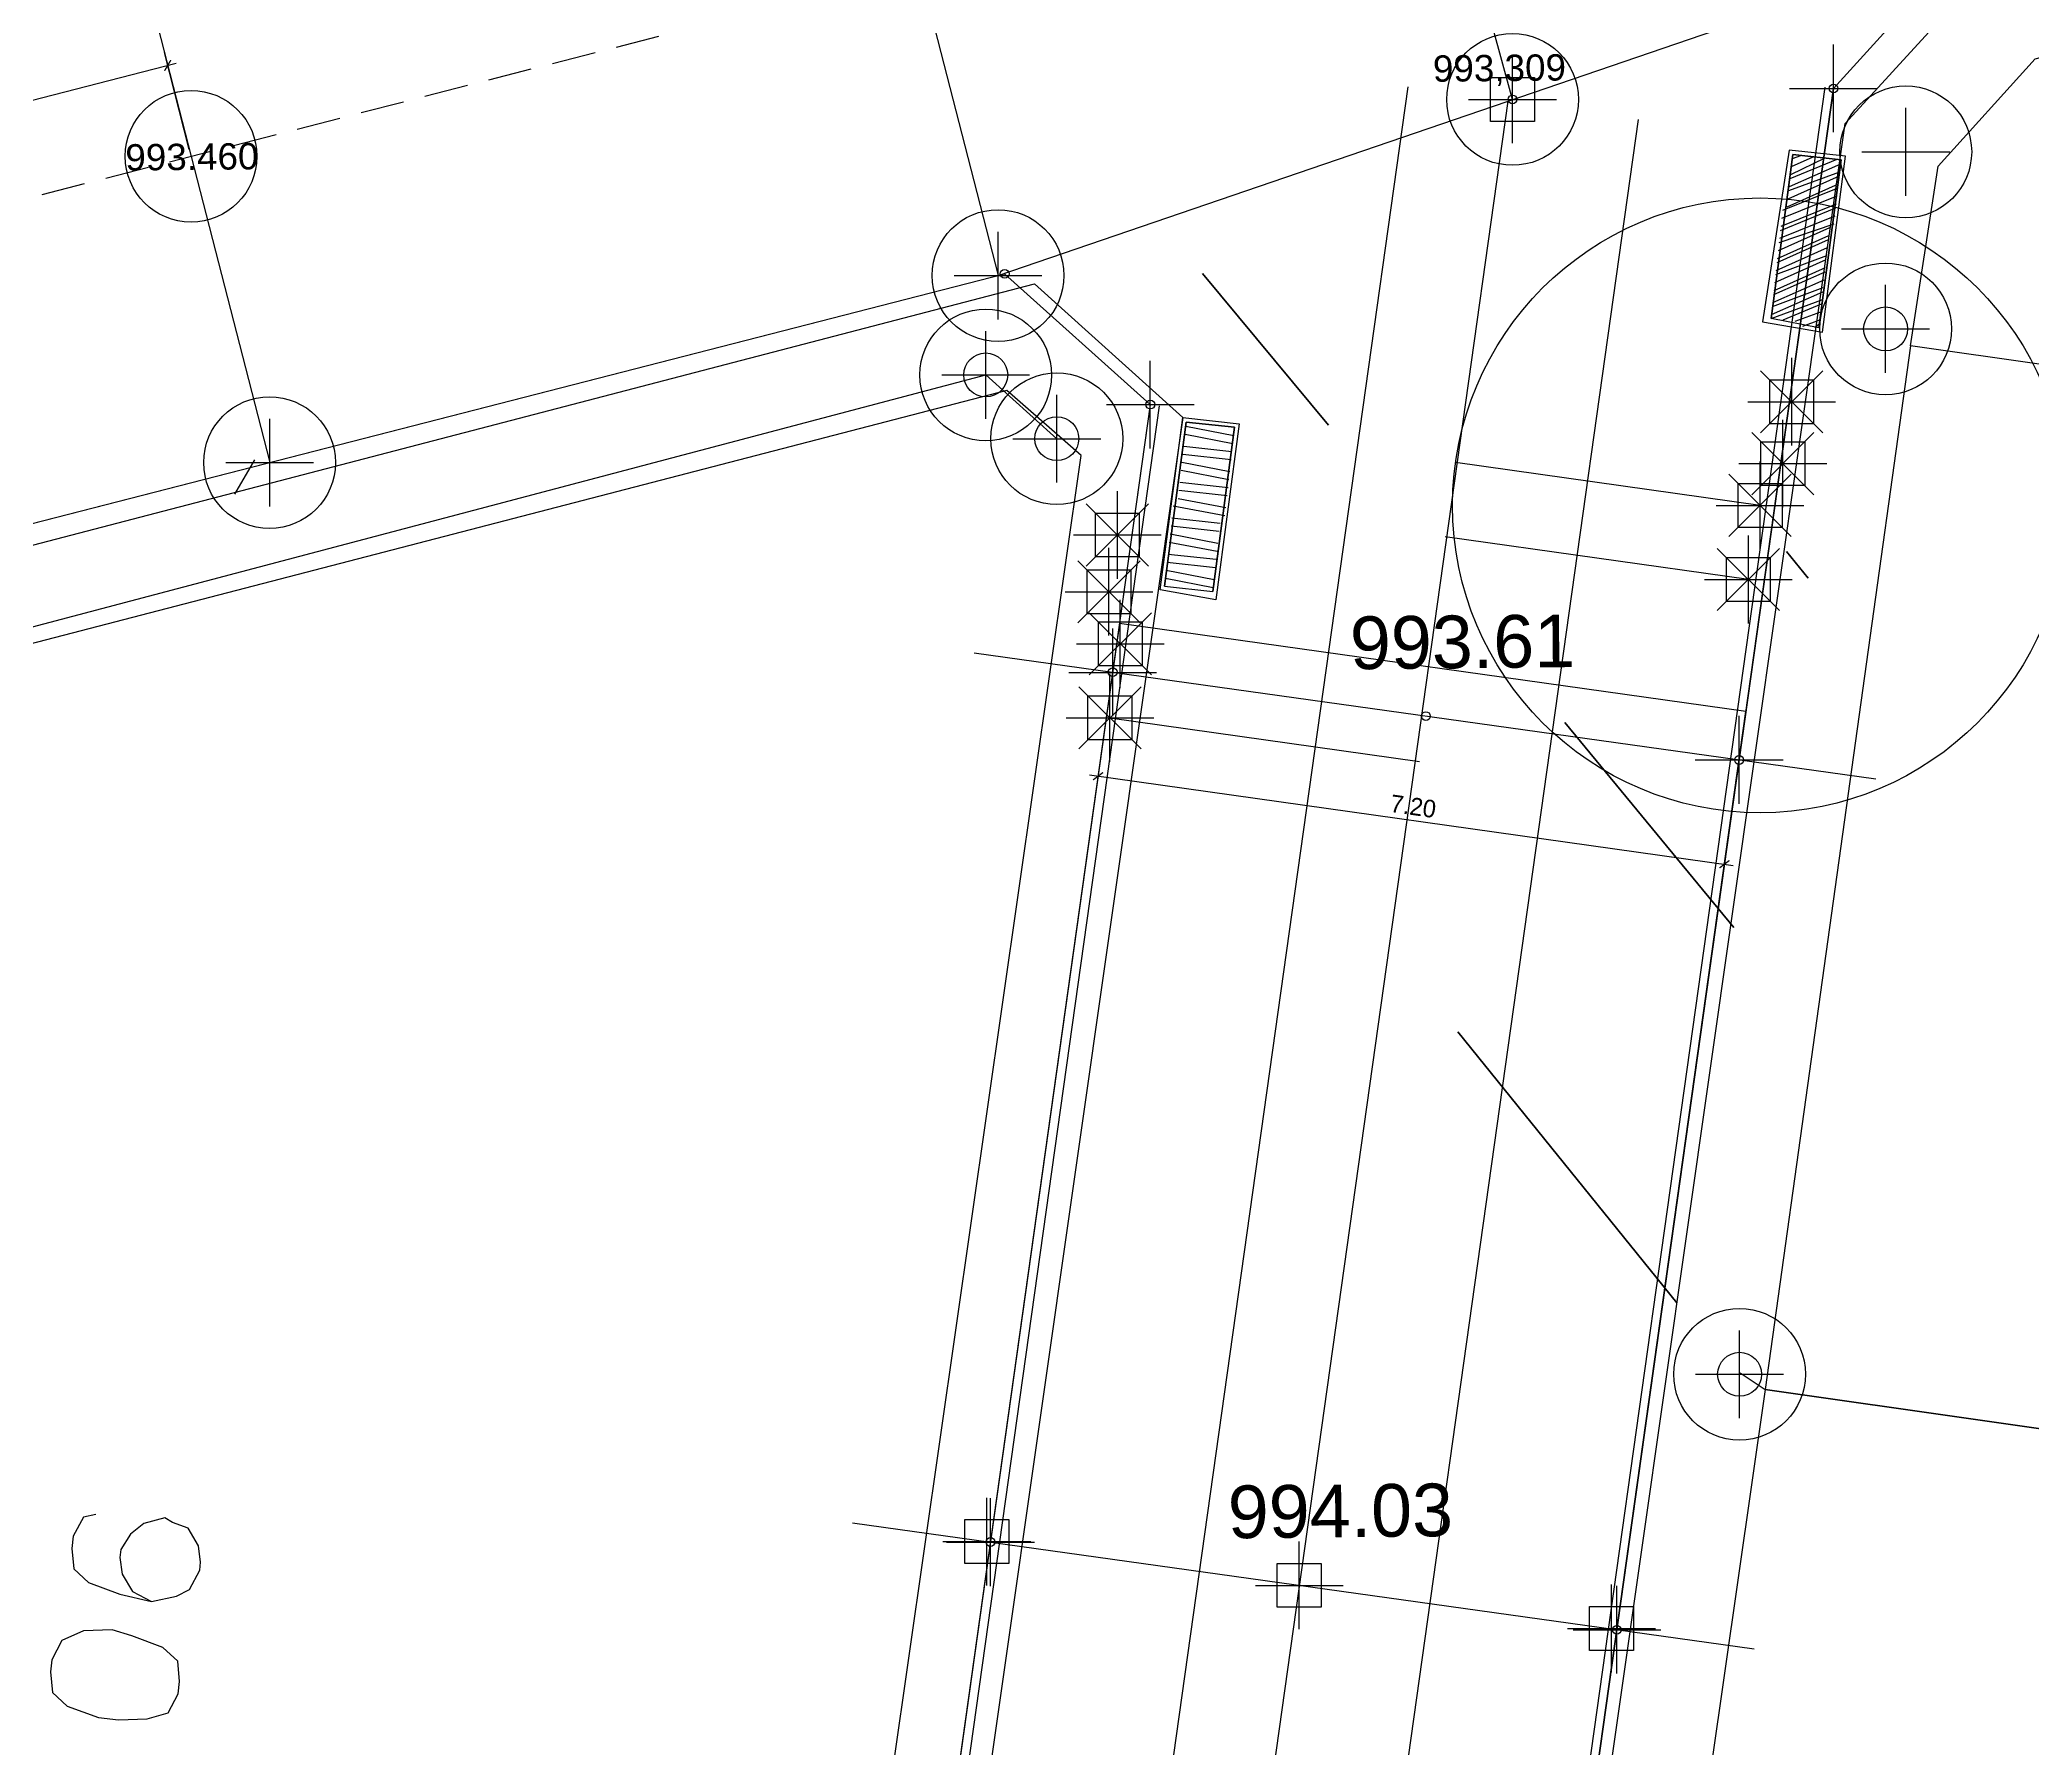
# Model space of a CAD drawing. Header units: metres. Extents: x 678 to 2349, y 417 to 1219.
# Drawn here: x 956.68 to 979.36, y 1113.06 to 1132.51 of the extents above; entities that cross this region are included whole.
import ezdxf

# ---------------------------------------------------------------- set-up
doc = ezdxf.new("R2010")
doc.units = ezdxf.units.M
doc.header["$PDMODE"] = 32
doc.header["$PDSIZE"] = 1.5
doc.linetypes.add('DASHED', pattern=[0.75, 0.5, -0.25])
for name, color, linetype in [('12-CONDICIONES EXISTENTES', 2, 'Continuous'), ('C-ANNO-MATC-TEXT', 150, 'Continuous'), ('C-ROAD-PROF-TEXT', 11, 'Continuous'), ('LOTE 243', 1, 'Continuous'), ('PUNTOS V', 4, 'Continuous'), ('V-NODE', 1, 'Continuous'), ('V-SITE-VEGE', 80, 'Continuous')]:
    doc.layers.add(name, color=color, linetype=linetype)
doc.layers.add('PDF2_area escolar', color=7, linetype='Continuous', true_color=0x989898)
doc.layers.add('PDF_Geometry', color=7, linetype='Continuous', true_color=0x797979)
doc.styles.add('CITY2', font='stylu.ttf', dxfattribs={"height": 0.2})
doc.styles.get("Standard").update_dxf_attribs({"font": 'arial.ttf'})
doc.dimstyles.new('COTAS2', dxfattribs={"dimtxt": 0.02, "dimasz": 0.1, "dimexe": 0.15, "dimexo": 0.08, "dimgap": 0.05, "dimtad": 1, "dimzin": 0, "dimdsep": 46, "dimtxsty": 'CITY2', "dimblk": 'ARCHTICK', "dimcen": 1, "dimdle": 0.1, "dimclrd": 1, "dimclre": 1, "dimclrt": 2, "dimadec": 0, "dimazin": 0, "dimtfac": 1, "dimtofl": 0, "dimtmove": 0, "dimatfit": 3, "dimldrblk": 'ARCHTICK', "dimfxl": 0.18, "dimtolj": 1, "dimtzin": 0, "dimarcsym": 0})

# ---------------------------------------------------------------- blocks, each defined once
blk = doc.blocks.new('base')
at = {"layer": 'PDF_Geometry', "lineweight": 25, "extrusion": (-0.000787417, 0.063364, 0.99799), "elevation": 0.026}
for points in [[(-314.355, -197.288), (-299.601, -195.681), (-292.744, -194.188), (-282.663, -192.111), (-274.476, -190.361), (-258.037, -185.154), (-248.029, -180.61), (-240.539, -177.71), (-228.643, -174.042), (-222.733, -172.714), (-217.384, -171.04), (-209.935, -169.248), (-202.16, -164.759), (-196.196, -160.284), (-195.073, -159.817), (-178.095, -157.457), (-154.298, -156.614), (-136.667, -154.611), (-124.436, -153.164), (-118.066, -151.474), (-100.79, -146.646), (-80.955, -140.967), (-73.385, -139.328), (-61.694, -135.822), (-40.504, -131.604), (-37.727, -130.872), (-17.661, -129.441), (1.311, -127.461), (21.092, -124.929), (41.006, -122.83), (47.376, -123.458), (63.592, -123.186), (81.402, -124.312), (85.639, -96.072), (88.705, -66.393), (92.811, -40.781), (97.16, -22.386), (100.596, -1.562), (102.483, 8.32), (109.691, 37.361), (117.528, 76.62), (126.217, 115.638), (131.513, 149.592), (134.682, 173.973), (136.916, 195.591), (139.956, 229.678), (141.558, 250.676), (142.614, 271.37), (143.252, 283.21), (147.066, 312.938), (152.58, 355.631), (153.554, 396.042), (150.869, 418.02), (151.777, 438.639), (150.959, 458.028), (151.777, 438.639), (150.869, 418.02), (153.554, 396.042), (152.58, 355.631), (147.066, 312.938), (143.252, 283.21), (142.614, 271.37), (141.558, 250.676), (139.956, 229.678), (136.916, 195.591), (134.682, 173.973), (131.513, 149.592), (126.217, 115.638), (117.528, 76.62), (109.691, 37.361), (102.483, 8.32), (100.596, -1.562), (97.16, -22.386), (92.811, -40.781), (88.705, -66.393), (85.639, -96.072), (81.402, -124.312), (63.592, -123.186), (47.376, -123.458), (41.006, -122.83), (21.092, -124.929), (1.311, -127.461), (-17.661, -129.441), (-37.727, -130.872), (-40.504, -131.604), (-61.694, -135.822), (-73.385, -139.328), (-80.955, -140.967), (-100.79, -146.646), (-118.066, -151.474), (-124.436, -153.164), (-136.667, -154.611), (-154.298, -156.614), (-178.095, -157.457), (-195.073, -159.817), (-196.196, -160.284), (-202.16, -164.759), (-209.935, -169.248), (-217.384, -171.04), (-222.733, -172.714), (-228.643, -174.042), (-240.539, -177.71), (-248.029, -180.61), (-258.037, -185.154), (-274.476, -190.361), (-282.663, -192.111), (-292.744, -194.188), (-299.601, -195.681), (-314.355, -197.288), (-312.178, -178.446), (-309.146, -157.898), (-306.876, -132.899), (-305.823, -118.002), (-298.643, -78.802), (-291.055, -45.077), (-282.252, -15.116), (-275.645, 10.473), (-270.319, 33.898), (-263.825, 63.164), (-258.15, 86.408), (-284.424, 123.888)], [(-96.629, -111.72), (-96.968, -113.765), (-98.088, -114.975), (-118.166, -119.976)], [(-95.589, -111.938), (-95.866, -113.852), (-95.317, -113.918), (-95.046, -112.049), (-95.627, -112.258)], [(-95.273, -113.552), (-95.86, -113.806)], [(-95.284, -113.644), (-95.82, -113.857)], [(-95.29, -113.689), (-95.683, -113.874)], [(-95.301, -113.781), (-95.546, -113.89)], [(-95.312, -113.872), (-95.408, -113.907)], [(-95.245, -113.324), (-95.833, -113.578)], [(-95.256, -113.415), (-95.844, -113.669)], [(-95.267, -113.507), (-95.849, -113.715)], [(-95.172, -113.101), (-95.805, -113.349)], [(-95.183, -113.192), (-95.816, -113.44)], [(-95.194, -113.283), (-95.827, -113.532)], [(-95.15, -112.918), (-95.777, -113.12)], [(-95.156, -112.964), (-95.788, -113.212)], [(-95.167, -113.055), (-95.799, -113.303)], [(-95.123, -112.689), (-95.71, -112.943)], [(-95.128, -112.735), (-95.715, -112.989)], [(-95.139, -112.826), (-95.726, -113.08)], [(-95.095, -112.461), (-95.682, -112.715)], [(-95.106, -112.552), (-95.688, -112.76)], [(-95.112, -112.598), (-95.699, -112.852)], [(-95.068, -112.232), (-95.655, -112.486)], [(-95.079, -112.324), (-95.666, -112.577)], [(-95.084, -112.369), (-95.671, -112.623)], [(-73.972, -29.127), (-75.851, -30.477), (-73.972, -29.127), (-35.504, -35.06), (-34.154, -36.938), (-44.268, -102.03), (-86.666, -112.549), (-88.335, -111.003), (-75.851, -30.477)], [(-95.051, -112.095), (-95.638, -112.349)], [(-95.062, -112.186), (-95.644, -112.395)], [(-95.183, -112.033), (-95.622, -112.212)], [(-95.32, -112.016), (-95.611, -112.12)], [(-95.406, -111.96), (-95.6, -112.029)], [(-95.543, -111.943), (-95.594, -111.983)], [(-83.88, -89.421), (-87.172, -110.587), (-86.335, -111.337)], [(-88.104, -109.083), (-88.375, -110.952), (-88.924, -110.886), (-88.652, -109.017)], [(-88.359, -110.815), (-88.901, -110.703)], [(-88.37, -110.906), (-88.913, -110.794)], [(-77.534, -110.264), (-77.766, -110.653)], [(-88.32, -110.495), (-88.863, -110.383)], [(-88.331, -110.586), (-88.879, -110.52)], [(-88.342, -110.678), (-88.89, -110.611)], [(-88.292, -110.266), (-88.841, -110.2)], [(-88.309, -110.403), (-88.852, -110.292)], [(-88.27, -110.083), (-88.813, -109.972)], [(-88.281, -110.175), (-88.83, -110.109)], [(-88.197, -109.86), (-88.746, -109.794)], [(-88.214, -109.997), (-88.802, -109.88)], [(-88.164, -109.586), (-88.707, -109.474)], [(-88.175, -109.678), (-88.718, -109.566)], [(-88.186, -109.769), (-88.735, -109.703)], [(-88.137, -109.358), (-88.685, -109.291)], [(-88.148, -109.449), (-88.696, -109.383)], [(-88.115, -109.175), (-88.658, -109.063)], [(-88.126, -109.266), (-88.669, -109.154)], [(-75.81, -98.647), (-75.667, -98.618), (-75.548, -98.4), (-75.532, -98.263), (-75.55, -98.029), (-75.716, -97.87), (-76.071, -97.735), (-76.431, -97.645), (-76.716, -97.703), (-76.864, -97.778), (-76.983, -97.996), (-76.994, -98.087), (-76.971, -98.275), (-76.856, -98.475), (-76.678, -98.542), (-76.592, -98.599), (-76.353, -98.535), (-76.199, -98.415), (-76.086, -98.243), (-76.075, -98.151), (-76.098, -97.963), (-76.214, -97.764), (-76.431, -97.645)]]:
    blk.add_lwpolyline(points, dxfattribs=at)
for points in [[(-138.576, -126.188), (-140.244, -124.642), (-124.468, -22.95), (-122.584, -21.554), (-84.121, -27.533), (-82.771, -29.411), (-95.915, -114.263), (-97.512, -115.972)], [(-95.629, -111.886), (-95.917, -113.892), (-95.277, -113.969), (-94.949, -112.015)], [(-95.317, -113.918), (-95.866, -113.852), (-95.589, -111.938), (-95.046, -112.049)], [(-114.58, -96.758), (-116.429, -108.638), (-96.629, -111.72), (-94.826, -99.834)], [(-83.88, -89.421), (-87.172, -110.587), (-86.335, -111.337), (-66.262, -106.382), (-64.12, -92.451)], [(-88.052, -109.043), (-88.335, -111.003), (-88.975, -110.926), (-88.687, -108.92)], [(-88.924, -110.886), (-88.375, -110.952), (-88.104, -109.083), (-88.652, -109.017)], [(-112.737, -84.924), (-114.58, -96.758), (-94.826, -99.834), (-92.983, -88)], [(-75.27, -96.857), (-75.288, -96.623), (-75.454, -96.464), (-75.809, -96.329), (-76.037, -96.301), (-76.363, -96.308), (-76.602, -96.372), (-76.721, -96.59), (-76.738, -96.727), (-76.72, -96.961), (-76.553, -97.12), (-76.199, -97.256), (-75.976, -97.329), (-75.65, -97.322), (-75.405, -97.212), (-75.286, -96.994)]]:
    blk.add_lwpolyline(points, close=True, dxfattribs=at)
at = {"layer": 'PDF_Geometry', "color": 3, "lineweight": 40, "extrusion": (-0.000787417, 0.063364, 0.99799), "elevation": 0.026}
for points in [[(-89.991, -110.896), (-88.579, -112.643)], [(-95.43, -109.082), (-95.189, -109.389)], [(-94.534, -105.109), (-92.639, -107.47)], [(-93.834, -100.835), (-91.381, -103.959)]]:
    blk.add_lwpolyline(points, dxfattribs=at)
blk = doc.blocks.new('*U3341')
at = {"color": 0, "linetype": 'ByBlock', "lineweight": -2, "transparency": 16777216}
for p, q in [((0, -1), (0, 1)), ((-1, 0), (1, 0))]:
    blk.add_line(p, q, dxfattribs=at)
blk.add_circle((0, 0), 0.5, dxfattribs=at)
blk = doc.blocks.new('*U3491', base_point=(968.254, 1127.967, 994.909))
at = {"layer": 'V-NODE', "color": 90, "lineweight": -2, "xscale": 0.5, "yscale": 0.5, "zscale": 0.5}
blk.add_blockref('*U3341', (968.254, 1127.967, 994.909), dxfattribs=at)
blk = doc.blocks.new('*U3494', base_point=(967.445, 1128.693, 994.948))
at = {"layer": 'V-NODE', "color": 90, "lineweight": -2, "xscale": 0.5, "yscale": 0.5, "zscale": 0.5}
blk.add_blockref('*U3341', (967.445, 1128.693, 994.948), dxfattribs=at)
blk = doc.blocks.new('*U3500', base_point=(977.688, 1129.217, 994.912))
at = {"layer": 'V-NODE', "color": 90, "lineweight": -2, "xscale": 0.5, "yscale": 0.5, "zscale": 0.5}
blk.add_blockref('*U3341', (977.688, 1129.217, 994.912), dxfattribs=at)
blk = doc.blocks.new('*U3503', base_point=(976.026, 1117.316, 995.255))
at = {"layer": 'V-NODE', "color": 90, "lineweight": -2, "xscale": 0.5, "yscale": 0.5, "zscale": 0.5}
blk.add_blockref('*U3341', (976.026, 1117.316, 995.255), dxfattribs=at)
blk = doc.blocks.new('_ArchTick')
at = {"color": 0, "linetype": 'ByBlock', "const_width": 0.15}
blk.add_lwpolyline([(-0.5, -0.5), (0.5, 0.5)], dxfattribs=at)
blk = doc.blocks.new('*D3890')
at = {"layer": 'Defpoints', "color": 0, "transparency": 16777216}
for p in [(958.133, 1132.216), (958.399, 1131.182, 995.067), (948.713, 1128.695, 995.067)]:
    blk.add_point(p, dxfattribs=at)
at = {"layer": 'PUNTOS V', "color": 1, "linetype": 'Continuous', "lineweight": -2, "transparency": 16777216}
for p, q in [((958.379, 1131.26), (958.096, 1132.362)), ((948.693, 1128.773), (948.41, 1129.875))]:
    blk.add_line(p, q, dxfattribs=at)
at = {"layer": 'PUNTOS V', "color": 1, "lineweight": -2, "transparency": 16777216}
blk.add_line((948.351, 1129.704), (958.23, 1132.241), dxfattribs=at)
at = {"layer": 'PUNTOS V', "color": 1, "lineweight": -2, "transparency": 16777216, "xscale": 0.1, "yscale": 0.1, "zscale": 0.1}
for p, rotation in [((958.133, 1132.216), 14.40121181771259), ((948.448, 1129.729), 194.4012118177126)]:
    blk.add_blockref('_ArchTick', p, dxfattribs=dict(at, rotation=rotation))
at = {"layer": 'PUNTOS V', "color": 2, "transparency": 16777216, "insert": (953.252, 1131.122), "char_height": 0.2, "attachment_point": 5, "rotation": 14.4012, "style": 'CITY2'}
blk.add_mtext('\\A1;10.00', dxfattribs=at)
blk = doc.blocks.new('*D3915')
at = {"layer": 'Defpoints', "color": 0, "transparency": 16777216}
for p in [(968.794, 1124.626, 1009.435), (975.924, 1123.625, 1009.435), (975.854, 1123.123)]:
    blk.add_point(p, dxfattribs=at)
at = {"layer": 'PUNTOS V', "color": 1, "linetype": 'Continuous', "lineweight": -2, "transparency": 16777216}
for p, q in [((968.783, 1124.547), (968.703, 1123.976)), ((975.913, 1123.545), (975.833, 1122.975))]:
    blk.add_line(p, q, dxfattribs=at)
at = {"layer": 'PUNTOS V', "color": 1, "lineweight": -2, "transparency": 16777216}
blk.add_line((968.625, 1124.139), (975.953, 1123.109), dxfattribs=at)
at = {"layer": 'PUNTOS V', "color": 1, "lineweight": -2, "transparency": 16777216, "xscale": 0.1, "yscale": 0.1, "zscale": 0.1}
for p, rotation in [((968.724, 1124.125), 172.0026081061036), ((975.854, 1123.123), 352.0026081061037)]:
    blk.add_blockref('_ArchTick', p, dxfattribs=dict(at, rotation=rotation))
at = {"layer": 'PUNTOS V', "color": 2, "transparency": 16777216, "insert": (972.311, 1123.781), "char_height": 0.2, "attachment_point": 5, "rotation": 352.0026, "style": 'CITY2'}
blk.add_mtext('\\A1;7.20', dxfattribs=at)
blk = doc.blocks.new('*U4152')
at = {"color": 0, "linetype": 'ByBlock', "lineweight": -2, "transparency": 16777216}
for p, q in [((0, -1), (0, 1)), ((-1, 0), (1, 0))]:
    blk.add_line(p, q, dxfattribs=at)
blk = doc.blocks.new('*U4158', base_point=(959.294, 1127.695, 993.46))
at = {"layer": 'V-NODE', "color": 4, "lineweight": -2, "xscale": 0.5, "yscale": 0.5, "zscale": 0.5}
blk.add_blockref('*U4152', (959.294, 1127.695, 993.46), dxfattribs=at)
blk = doc.blocks.new('*U4161', base_point=(967.585, 1129.824, 993.372))
at = {"layer": 'V-NODE', "color": 4, "lineweight": -2, "xscale": 0.5, "yscale": 0.5, "zscale": 0.5}
blk.add_blockref('*U4152', (967.585, 1129.824, 993.372), dxfattribs=at)
blk = doc.blocks.new('*U4209', base_point=(967.499, 1115.404, 994.03))
at = {"layer": 'V-NODE', "color": 4, "lineweight": -2, "xscale": 0.5, "yscale": 0.5, "zscale": 0.5}
blk.add_blockref('*U4152', (967.499, 1115.404, 994.03), dxfattribs=at)
blk = doc.blocks.new('*U4212', base_point=(974.63, 1114.408, 994.03))
at = {"layer": 'V-NODE', "color": 4, "lineweight": -2, "xscale": 0.5, "yscale": 0.5, "zscale": 0.5}
blk.add_blockref('*U4152', (974.63, 1114.408, 994.03), dxfattribs=at)
blk = doc.blocks.new('*U4215', base_point=(976.021, 1124.311, 993.61))
at = {"layer": 'V-NODE', "color": 4, "lineweight": -2, "xscale": 0.5, "yscale": 0.5, "zscale": 0.5}
blk.add_blockref('*U4152', (976.021, 1124.311, 993.61), dxfattribs=at)
blk = doc.blocks.new('*U4218', base_point=(968.89, 1125.307, 993.61))
at = {"layer": 'V-NODE', "color": 4, "lineweight": -2, "xscale": 0.5, "yscale": 0.5, "zscale": 0.5}
blk.add_blockref('*U4152', (968.89, 1125.307, 993.61), dxfattribs=at)
blk = doc.blocks.new('*U4221', base_point=(969.318, 1128.355, 993.48))
at = {"layer": 'V-NODE', "color": 4, "lineweight": -2, "xscale": 0.5, "yscale": 0.5, "zscale": 0.5}
blk.add_blockref('*U4152', (969.318, 1128.355, 993.48), dxfattribs=at)
blk = doc.blocks.new('*U4224', base_point=(977.095, 1131.955, 993.309))
at = {"layer": 'V-NODE', "color": 4, "lineweight": -2, "xscale": 0.5, "yscale": 0.5, "zscale": 0.5}
blk.add_blockref('*U4152', (977.095, 1131.955, 993.309), dxfattribs=at)
blk = doc.blocks.new('*U4233', base_point=(977.918, 1131.233, 994.914))
at = {"layer": 'V-NODE', "color": 4, "lineweight": -2, "xscale": 0.5, "yscale": 0.5, "zscale": 0.5}
blk.add_blockref('*U4152', (977.918, 1131.233, 994.914), dxfattribs=at)
blk = doc.blocks.new('*U4869')
at = {"color": 0, "linetype": 'ByBlock', "lineweight": -2, "transparency": 16777216}
for p, q in [((-0.707, -0.707), (0.707, 0.707)), ((-0.707, 0.707), (0.707, -0.707))]:
    blk.add_line(p, q, dxfattribs=at)
blk = doc.blocks.new('*U4877', base_point=(976.619, 1128.388, 993.431))
at = {"layer": 'V-NODE', "lineweight": -2, "xscale": 0.5, "yscale": 0.5, "zscale": 0.5}
blk.add_blockref('*U4869', (976.619, 1128.388, 993.431), dxfattribs=at)
blk = doc.blocks.new('*U4878', base_point=(976.518, 1127.683, 993.436))
at = {"layer": 'V-NODE', "lineweight": -2, "xscale": 0.5, "yscale": 0.5, "zscale": 0.5}
blk.add_blockref('*U4869', (976.518, 1127.683, 993.436), dxfattribs=at)
blk = doc.blocks.new('*U4879', base_point=(976.259, 1127.208, 993.712))
at = {"layer": 'V-NODE', "lineweight": -2, "xscale": 0.5, "yscale": 0.5, "zscale": 0.5}
blk.add_blockref('*U4869', (976.259, 1127.208, 993.712), dxfattribs=at)
blk = doc.blocks.new('*U4880', base_point=(976.126, 1126.365, 993.721))
at = {"layer": 'V-NODE', "lineweight": -2, "xscale": 0.5, "yscale": 0.5, "zscale": 0.5}
blk.add_blockref('*U4869', (976.126, 1126.365, 993.721), dxfattribs=at)
blk = doc.blocks.new('*U4881', base_point=(968.943, 1126.871, 993.533))
at = {"layer": 'V-NODE', "lineweight": -2, "xscale": 0.5, "yscale": 0.5, "zscale": 0.5}
blk.add_blockref('*U4869', (968.943, 1126.871, 993.533), dxfattribs=at)
blk = doc.blocks.new('*U4882', base_point=(968.848, 1126.225, 993.536))
at = {"layer": 'V-NODE', "lineweight": -2, "xscale": 0.5, "yscale": 0.5, "zscale": 0.5}
blk.add_blockref('*U4869', (968.848, 1126.225, 993.536), dxfattribs=at)
blk = doc.blocks.new('*U4883', base_point=(968.977, 1125.632, 993.801))
at = {"layer": 'V-NODE', "lineweight": -2, "xscale": 0.5, "yscale": 0.5, "zscale": 0.5}
blk.add_blockref('*U4869', (968.977, 1125.632, 993.801), dxfattribs=at)
blk = doc.blocks.new('*U4884', base_point=(968.859, 1124.789, 993.813))
at = {"layer": 'V-NODE', "lineweight": -2, "xscale": 0.5, "yscale": 0.5, "zscale": 0.5}
blk.add_blockref('*U4869', (968.859, 1124.789, 993.813), dxfattribs=at)
blk = doc.blocks.new('*U4907')
at = {"color": 0, "linetype": 'ByBlock', "lineweight": -2, "transparency": 16777216}
for p, q in [((0, -1), (0, 1)), ((-1, 0), (1, 0))]:
    blk.add_line(p, q, dxfattribs=at)
blk.add_lwpolyline([(-0.5, -0.5), (-0.5, 0.5), (0.5, 0.5), (0.5, -0.5)], close=True, dxfattribs=at)

msp = doc.modelspace()

# ---------------------------------------------------------------- linework, layer by layer
for points, elevation in [([(1006.69073, 1040.91278), (1004.95632, 1039.60567), (966.43486, 1044.96344), (965.12265, 1046.73826), (977.095, 1131.955), (978.57588, 1133.58751), (1019.53599, 1144.07167), (1020.87063, 1142.90279)], 1997.107), ([(957.99193, 1047.73461), (956.22391, 1046.3481), (917.80682, 1051.69963), (916.39286, 1053.50026), (925.48046, 1119.0127), (967.66015, 1129.84355), (969.318, 1128.35579)], 997.576), ([(976.09839, 1124.86268), (968.96842, 1125.8644), (958.11644, 1048.623), (965.24641, 1047.62128)], 1009.43524)]:
    msp.add_lwpolyline(points, close=True, dxfattribs=dict(elevation=elevation))
at = {"layer": '12-CONDICIONES EXISTENTES', "color": 1}
for p, q in [((976.126, 1126.365, 993.719), (972.67448, 1126.84992, 1009.7437)), ((968.859, 1124.789, 993.811), (972.38312, 1124.29388, 1009.43524))]:
    msp.add_line(p, q, dxfattribs=at)
for points, elevation in [([(972.24902, 1131.97108), (960.29019, 1046.82926)], 994.665), ([(973.38785, 1131.81112), (961.42901, 1046.66931)], 994.665), ([(974.87326, 1131.60249), (962.91443, 1046.46067)], 994.665), ([(976.259, 1127.208), (972.79305, 1127.69502)], 993.71)]:
    msp.add_lwpolyline(points, dxfattribs=dict(at, elevation=elevation))
msp.add_circle((976.259, 1127.208, 993.71), 3.5, dxfattribs=at)
for p in [(973.44185, 1131.82962, 995.067), (958.39894, 1131.18226, 995.067), (977.918, 1131.233, 994.913), (967.58533, 1129.82434, 995.067), (977.688, 1129.217, 994.912), (967.445, 1128.693, 994.948), (968.254, 1127.967, 994.909), (959.29282, 1127.695, 993.459), (976.026, 1117.316, 995.255)]:
    msp.add_point(p, dxfattribs=at)
at = {"layer": 'LOTE 243', "color": 1, "linetype": 'DASHED', "elevation": 994.772}
msp.add_lwpolyline([(919.65427, 1121.23345), (966.68881, 1133.31092)], dxfattribs=at)
at = {"layer": 'LOTE 243', "color": 1}
for points, elevation in [([(976.99573, 1131.96846), (965.07922, 1047.15006), (962.46607, 1028.44811), (952.78003, 959.1458), (950.94785, 946.05157), (937.95342, 853.36412)], 1009.43524), ([(977.09476, 1131.95454), (965.17825, 1047.13615), (962.56511, 1028.43427), (952.87906, 959.13196), (951.04689, 946.03771), (938.06969, 853.47319)], 1009.43524), ([(919.93487, 1117.58871), (967.66015, 1129.84355)], 994.772)]:
    msp.add_lwpolyline(points, dxfattribs=dict(at, elevation=elevation))
at = {"layer": 'LOTE 243', "color": 1, "linetype": 'ByBlock', "elevation": 1009.43524}
for points in [[(969.31839, 1128.35544), (958.04827, 1048.13787), (955.43438, 1029.43062), (945.74837, 960.12858), (943.91635, 947.03543), (930.42045, 850.77109)], [(969.41742, 1128.34152), (958.1473, 1048.12396), (957.85334, 1046.02015)]]:
    msp.add_lwpolyline(points, dxfattribs=at)
at = {"layer": 'PUNTOS V', "color": 1}
msp.add_line((976.0326, 1117.3338, 995.66518), (976.31651, 1117.14147, 992.73704), dxfattribs=at)
for points, elevation in [([(973.44185, 1131.82962), (971.64582, 1138.39351)], 995.067), ([(965.79461, 1136.7981), (967.58533, 1129.82434)], 995.067), ([(957.50358, 1134.66914), (959.2943, 1127.69538)], 995.067), ([(967.58533, 1129.82434), (978.57588, 1133.58751)], 995.067), ([(977.09476, 1131.95454), (978.57588, 1133.58751)], 994.78236), ([(967.66015, 1129.84355), (969.31839, 1128.35544)], 994.948), ([(926.345, 1117.829), (967.445, 1128.693)], 995.14), ([(967.445, 1128.693), (968.254, 1127.967)], 994.948), ([(967.31143, 1125.52781), (977.57681, 1124.09339)], 998.289), ([(965.92753, 1115.62403), (976.19292, 1114.18961)], 998.289)]:
    msp.add_lwpolyline(points, dxfattribs=dict(at, elevation=elevation))
for centre in [(977.09476, 1131.95454, 994.78236), (973.44185, 1131.82962, 995.067), (967.66015, 1129.84355, 994.772), (969.31839, 1128.35544, 994.948), (968.89036, 1125.30883, 998.289), (972.4555, 1124.80901, 998.289), (976.02063, 1124.30919, 998.289), (967.49908, 1115.40608, 998.289), (974.62935, 1114.40644, 998.289)]:
    msp.add_circle(centre, 0.05, dxfattribs=at)

# ---------------------------------------------------------------- block references
at = {"layer": 'C-ANNO-MATC-TEXT', "lineweight": -2, "xscale": 0.5, "yscale": 0.5, "zscale": 0.5}
for p in [(973.442, 1131.83, 993.307), (973.442, 1131.83, 993.307), (976.619, 1128.388, 993.429), (976.518, 1127.683, 993.434), (976.259, 1127.208, 993.71), (968.943, 1126.871, 993.531), (968.848, 1126.225, 993.534), (976.126, 1126.365, 993.719), (968.977, 1125.632, 993.799), (968.859, 1124.789, 993.811), (967.457, 1115.411, 994.335), (971.014, 1114.913, 994.028), (974.569, 1114.423, 994.344)]:
    msp.add_blockref('*U4907', p, dxfattribs=at)
at = {"layer": 'PDF2_area escolar'}
msp.add_blockref('base', (882.736, 1016.336, 999.038), dxfattribs=at)
at = {"layer": 'V-NODE'}
for name, p in [('*U3500', (977.688, 1129.217, 994.912)), ('*U3494', (967.445, 1128.693, 994.948)), ('*U4877', (976.619, 1128.388, 993.429)), ('*U3491', (968.254, 1127.967, 994.909)), ('*U4878', (976.518, 1127.683, 993.434)), ('*U4879', (976.259, 1127.208, 993.71)), ('*U4881', (968.943, 1126.871, 993.531)), ('*U4880', (976.126, 1126.365, 993.719)), ('*U4882', (968.848, 1126.225, 993.534)), ('*U4883', (968.977, 1125.632, 993.799)), ('*U4884', (968.859, 1124.789, 993.811)), ('*U3503', (976.026, 1117.316, 995.255))]:
    msp.add_blockref(name, p, dxfattribs=at)
at = {"layer": 'V-SITE-VEGE'}
for name, p in [('*U4224', (977.095, 1131.955, 993.308)), ('*U4233', (977.918, 1131.233, 994.913)), ('*U4161', (967.585, 1129.824, 993.371)), ('*U4221', (969.318, 1128.355, 993.479)), ('*U4158', (959.294, 1127.695, 993.459)), ('*U4218', (968.89, 1125.307, 993.609)), ('*U4215', (976.021, 1124.311, 993.609)), ('*U4209', (967.499, 1115.404, 994.029)), ('*U4212', (974.63, 1114.408, 994.029))]:
    msp.add_blockref(name, p, dxfattribs=at)

# ---------------------------------------------------------------- texts
at = {"layer": 'C-ROAD-PROF-TEXT', "color": 11, "linetype": 'Continuous', "lineweight": -3, "attachment_point": 8, "rotation": 0.571108}
for s, insert, char_height in [('{\\C2;993,309}', (973.29452, 1131.98204, 995.067), 0.3), ('{\\C2;993.460}', (958.40989, 1131.02244, 995.067), 0.3), ('{\\C2;993.61}', (972.87502, 1125.34599, 2007.72424), 0.6), ('{\\C2;994.03}', (971.48502, 1115.45236, 2007.72424), 0.6)]:
    msp.add_mtext(s, dxfattribs=dict(at, insert=insert, char_height=char_height))

# ---------------------------------------------------------------- dimensions: what is measured, and where the dimension line sits
at = {"layer": 'PUNTOS V', "color": 1}
for p1, p2, distance, picture, middle in [((948.71316, 1128.69516, 995.067), (958.39894, 1131.18226, 995.067), 1.06765, '*D3890', (953.25232, 1131.12158)), ((968.79446, 1124.62622, 1009.43524), (975.92444, 1123.6245, 1009.43524), -0.50611, '*D3915', (972.311, 1123.78054))]:
    dim = msp.add_aligned_dim(p1=p1, p2=p2, distance=distance, dimstyle='COTAS2', dxfattribs=at)
    dim.commit()
    dim.dimension.update_dxf_attribs({"geometry": picture, "text_midpoint": middle})

doc.saveas('drawing.dxf')
